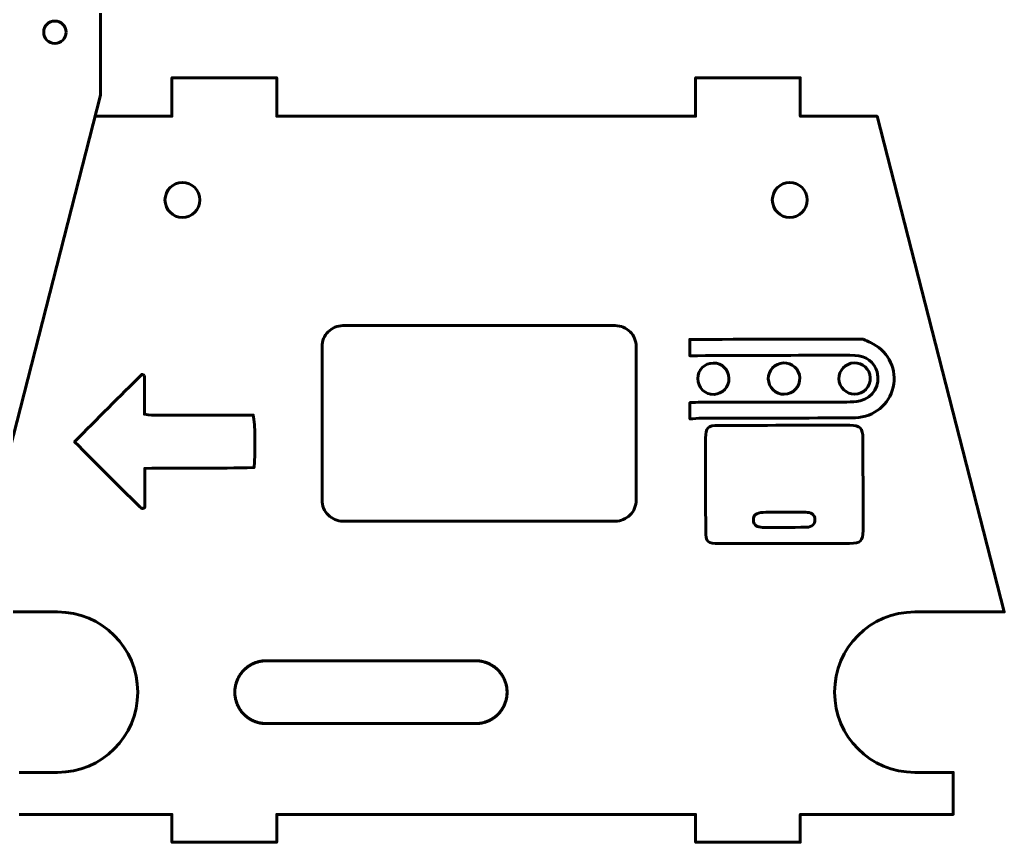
# Model space of a CAD drawing. Header units: millimetres. Extents: x -506 to -29, y -1445 to -43.
# Drawn here: x -353.4 to -212.4, y -597.8 to -480 of the extents above; entities that cross this region are included whole.
import ezdxf

# ---------------------------------------------------------------- set-up
doc = ezdxf.new("R2010")
doc.units = ezdxf.units.MM
doc.linetypes.add('K5LT_BASIC', pattern=[0])

# ---------------------------------------------------------------- blocks, each defined once
blk = doc.blocks.new('U66')
at = {"color": 150, "linetype": 'K5LT_BASIC', "lineweight": 60, "true_color": 0x0080ff}
blk.add_lwpolyline([(-354.93, -459.26, -1), (-341.83, -459.26), (-341.83, -484.26), (-341.83, -490.76), (-365.83, -584.26)], format="xyb", dxfattribs=at)
blk.add_circle((-348.38, -481.76), 1.6, dxfattribs=at)
blk = doc.blocks.new('U67')
at = {"color": 150, "linetype": 'K5LT_BASIC', "lineweight": 60, "true_color": 0x0080ff}
for p, q in [((-308.11, -580.78), (-318.11, -580.78)), ((-298.11, -580.78), (-308.11, -580.78)), ((-288.11, -580.78), (-298.11, -580.78))]:
    blk.add_line(p, q, dxfattribs=at)
blk = doc.blocks.new('U68')
at = {"color": 150, "linetype": 'K5LT_BASIC', "lineweight": 60, "true_color": 0x0080ff}
for p, q in [((-308.11, -571.78), (-318.11, -571.78)), ((-298.11, -571.78), (-308.11, -571.78)), ((-288.11, -571.78), (-298.11, -571.78))]:
    blk.add_line(p, q, dxfattribs=at)
blk = doc.blocks.new('U69')
at = {"color": 150, "linetype": 'K5LT_BASIC', "lineweight": 60, "true_color": 0x0080ff}
for p, q in [((-288.05, -571.78), (-288.11, -571.78)), ((-287.97, -571.78), (-288.05, -571.78)), ((-287.93, -571.79), (-287.97, -571.78)), ((-287.91, -571.79), (-287.93, -571.79)), ((-287.9, -571.79), (-287.91, -571.79)), ((-287.89, -571.79), (-287.9, -571.79)), ((-287.81, -571.79), (-287.89, -571.79)), ((-287.72, -571.8), (-287.81, -571.79)), ((-287.67, -571.8), (-287.72, -571.8)), ((-287.64, -571.81), (-287.67, -571.8)), ((-287.63, -571.81), (-287.64, -571.81)), ((-287.62, -571.81), (-287.63, -571.81)), ((-287.51, -571.82), (-287.62, -571.81)), ((-287.4, -571.84), (-287.51, -571.82)), ((-287.34, -571.85), (-287.4, -571.84)), ((-287.32, -571.85), (-287.34, -571.85)), ((-287.3, -571.85), (-287.32, -571.85)), ((-287.3, -571.86), (-287.3, -571.85)), ((-287.18, -571.88), (-287.3, -571.86)), ((-287.06, -571.9), (-287.18, -571.88)), ((-287.01, -571.92), (-287.06, -571.9)), ((-286.98, -571.93), (-287.01, -571.92)), ((-286.97, -571.93), (-286.98, -571.93)), ((-286.96, -571.93), (-286.97, -571.93)), ((-286.84, -571.96), (-286.96, -571.93)), ((-286.73, -572), (-286.84, -571.96)), ((-286.67, -572.02), (-286.73, -572)), ((-286.64, -572.03), (-286.67, -572.02)), ((-286.63, -572.03), (-286.64, -572.03)), ((-286.62, -572.03), (-286.63, -572.03)), ((-286.5, -572.08), (-286.62, -572.03)), ((-286.39, -572.12), (-286.5, -572.08)), ((-286.34, -572.15), (-286.39, -572.12)), ((-286.31, -572.16), (-286.34, -572.15)), ((-286.29, -572.16), (-286.31, -572.16)), ((-286.29, -572.17), (-286.29, -572.16)), ((-286.17, -572.22), (-286.29, -572.17)), ((-286.06, -572.27), (-286.17, -572.22)), ((-286.01, -572.3), (-286.06, -572.27)), ((-285.98, -572.32), (-286.01, -572.3)), ((-285.96, -572.33), (-285.98, -572.32)), ((-285.84, -572.39), (-285.96, -572.33)), ((-285.96, -572.33), (-285.96, -572.33)), ((-285.74, -572.46), (-285.84, -572.39)), ((-285.68, -572.49), (-285.74, -572.46)), ((-285.66, -572.51), (-285.68, -572.49)), ((-285.64, -572.52), (-285.66, -572.51)), ((-285.52, -572.6), (-285.64, -572.52)), ((-285.64, -572.52), (-285.64, -572.52)), ((-285.42, -572.67), (-285.52, -572.6)), ((-285.37, -572.71), (-285.42, -572.67)), ((-285.35, -572.73), (-285.37, -572.71)), ((-285.33, -572.74), (-285.35, -572.73)), ((-285.22, -572.83), (-285.33, -572.74)), ((-285.33, -572.74), (-285.33, -572.74)), ((-285.12, -572.91), (-285.22, -572.83)), ((-285.07, -572.96), (-285.12, -572.91)), ((-285.05, -572.98), (-285.07, -572.96)), ((-285.04, -572.99), (-285.05, -572.98)), ((-285.03, -573), (-285.04, -572.99)), ((-284.93, -573.09), (-285.03, -573)), ((-284.84, -573.19), (-284.93, -573.09)), ((-284.8, -573.24), (-284.84, -573.19)), ((-284.77, -573.26), (-284.8, -573.24)), ((-284.76, -573.27), (-284.77, -573.26)), ((-284.76, -573.28), (-284.76, -573.27)), ((-284.66, -573.38), (-284.76, -573.28)), ((-284.58, -573.49), (-284.66, -573.38)), ((-284.54, -573.54), (-284.58, -573.49)), ((-284.52, -573.57), (-284.54, -573.54)), ((-284.51, -573.58), (-284.52, -573.57)), ((-284.5, -573.59), (-284.51, -573.58)), ((-284.42, -573.7), (-284.5, -573.59)), ((-284.34, -573.81), (-284.42, -573.7)), ((-284.31, -573.87), (-284.34, -573.81)), ((-284.29, -573.9), (-284.31, -573.87)), ((-284.28, -573.91), (-284.29, -573.9)), ((-284.28, -573.92), (-284.28, -573.91)), ((-284.2, -574.04), (-284.28, -573.92)), ((-284.14, -574.16), (-284.2, -574.04)), ((-284.11, -574.22), (-284.14, -574.16)), ((-284.09, -574.26), (-284.11, -574.22)), ((-284.08, -574.27), (-284.09, -574.26)), ((-284.08, -574.28), (-284.08, -574.27)), ((-284.02, -574.41), (-284.08, -574.28)), ((-283.96, -574.53), (-284.02, -574.41)), ((-283.93, -574.6), (-283.96, -574.53)), ((-283.92, -574.63), (-283.93, -574.6)), ((-283.91, -574.65), (-283.92, -574.63)), ((-283.91, -574.66), (-283.91, -574.65)), ((-283.86, -574.79), (-283.91, -574.66)), ((-283.82, -574.92), (-283.86, -574.79)), ((-283.8, -574.99), (-283.82, -574.92)), ((-283.79, -575.02), (-283.8, -574.99)), ((-283.78, -575.04), (-283.79, -575.02)), ((-283.78, -575.05), (-283.78, -575.04)), ((-283.74, -575.19), (-283.78, -575.05)), ((-283.71, -575.33), (-283.74, -575.19)), ((-283.7, -575.4), (-283.71, -575.33)), ((-283.69, -575.43), (-283.7, -575.4)), ((-283.69, -575.45), (-283.69, -575.43)), ((-283.68, -575.46), (-283.69, -575.45)), ((-283.66, -575.6), (-283.68, -575.46)), ((-283.64, -575.74), (-283.66, -575.6)), ((-283.66, -577), (-283.64, -576.86)), ((-283.63, -575.81), (-283.64, -575.74)), ((-283.64, -576.86), (-283.63, -576.71)), ((-283.63, -575.85), (-283.63, -575.81)), ((-283.63, -575.86), (-283.63, -575.85)), ((-283.63, -575.87), (-283.63, -575.86)), ((-283.61, -576.02), (-283.63, -575.87)), ((-283.63, -576.69), (-283.62, -576.65)), ((-283.63, -576.71), (-283.63, -576.69)), ((-283.63, -576.71), (-283.63, -576.71)), ((-283.62, -576.58), (-283.61, -576.44)), ((-283.62, -576.65), (-283.62, -576.58)), ((-283.61, -576.16), (-283.61, -576.02)), ((-283.61, -576.23), (-283.61, -576.16)), ((-283.61, -576.27), (-283.61, -576.23)), ((-283.61, -576.28), (-283.61, -576.27)), ((-283.61, -576.29), (-283.61, -576.28)), ((-283.61, -576.44), (-283.61, -576.29)), ((-284.08, -578.29), (-284.07, -578.26)), ((-284.07, -578.26), (-284.04, -578.2)), ((-284.04, -578.2), (-283.98, -578.07)), ((-283.98, -578.07), (-283.92, -577.94)), ((-283.92, -577.93), (-283.91, -577.91)), ((-283.92, -577.94), (-283.92, -577.93)), ((-283.91, -577.91), (-283.9, -577.88)), ((-283.9, -577.88), (-283.88, -577.81)), ((-283.88, -577.81), (-283.83, -577.68)), ((-283.83, -577.68), (-283.79, -577.54)), ((-283.79, -577.54), (-283.78, -577.53)), ((-283.78, -577.52), (-283.77, -577.48)), ((-283.78, -577.53), (-283.78, -577.52)), ((-283.77, -577.48), (-283.75, -577.41)), ((-283.75, -577.41), (-283.72, -577.28)), ((-283.72, -577.28), (-283.69, -577.13)), ((-283.69, -577.12), (-283.68, -577.11)), ((-283.69, -577.13), (-283.69, -577.12)), ((-283.68, -577.07), (-283.66, -577)), ((-283.68, -577.11), (-283.68, -577.07)), ((-285.18, -579.7), (-285.08, -579.61)), ((-285.08, -579.61), (-285.07, -579.6)), ((-285.07, -579.6), (-285.06, -579.59)), ((-285.06, -579.59), (-285.03, -579.57)), ((-285.03, -579.57), (-284.98, -579.52)), ((-284.98, -579.52), (-284.89, -579.43)), ((-284.89, -579.43), (-284.79, -579.33)), ((-284.79, -579.32), (-284.78, -579.31)), ((-284.79, -579.33), (-284.79, -579.32)), ((-284.78, -579.31), (-284.75, -579.28)), ((-284.75, -579.28), (-284.71, -579.23)), ((-284.71, -579.23), (-284.62, -579.13)), ((-284.62, -579.13), (-284.53, -579.02)), ((-284.53, -579.01), (-284.52, -579)), ((-284.53, -579.02), (-284.53, -579.01)), ((-284.52, -579), (-284.5, -578.97)), ((-284.5, -578.97), (-284.46, -578.91)), ((-284.46, -578.91), (-284.38, -578.8)), ((-284.38, -578.8), (-284.3, -578.68)), ((-284.3, -578.68), (-284.29, -578.67)), ((-284.29, -578.67), (-284.28, -578.66)), ((-284.28, -578.66), (-284.27, -578.63)), ((-284.27, -578.63), (-284.23, -578.57)), ((-284.23, -578.57), (-284.16, -578.44)), ((-284.16, -578.44), (-284.09, -578.32)), ((-284.09, -578.31), (-284.08, -578.29)), ((-284.09, -578.32), (-284.09, -578.31)), ((-288.11, -580.78), (-287.72, -580.77)), ((-287.72, -580.77), (-287.71, -580.76)), ((-287.71, -580.76), (-287.69, -580.76)), ((-287.69, -580.76), (-287.66, -580.76)), ((-287.66, -580.76), (-287.6, -580.75)), ((-287.6, -580.75), (-287.47, -580.74)), ((-287.47, -580.74), (-287.35, -580.72)), ((-287.35, -580.72), (-287.34, -580.72)), ((-287.34, -580.72), (-287.33, -580.71)), ((-287.33, -580.71), (-287.3, -580.71)), ((-287.3, -580.71), (-287.24, -580.7)), ((-287.24, -580.7), (-287.12, -580.67)), ((-287.12, -580.67), (-287.02, -580.65)), ((-287.02, -580.65), (-287, -580.64)), ((-287.02, -580.65), (-287.02, -580.65)), ((-287, -580.64), (-286.97, -580.64)), ((-286.97, -580.64), (-286.92, -580.62)), ((-286.92, -580.62), (-286.8, -580.59)), ((-286.8, -580.59), (-286.68, -580.55)), ((-286.68, -580.55), (-286.66, -580.54)), ((-286.68, -580.55), (-286.68, -580.55)), ((-286.66, -580.54), (-286.63, -580.53)), ((-286.63, -580.53), (-286.58, -580.51)), ((-286.58, -580.51), (-286.46, -580.47)), ((-286.46, -580.47), (-286.35, -580.42)), ((-286.35, -580.42), (-286.34, -580.42)), ((-286.34, -580.42), (-286.33, -580.42)), ((-286.33, -580.42), (-286.3, -580.4)), ((-286.3, -580.4), (-286.24, -580.38)), ((-286.24, -580.38), (-286.13, -580.32)), ((-286.13, -580.32), (-286.02, -580.27)), ((-286.02, -580.27), (-286.01, -580.26)), ((-286.01, -580.26), (-286, -580.26)), ((-286, -580.26), (-285.97, -580.24)), ((-285.97, -580.24), (-285.91, -580.21)), ((-285.91, -580.21), (-285.8, -580.15)), ((-285.8, -580.15), (-285.69, -580.08)), ((-285.69, -580.08), (-285.69, -580.07)), ((-285.69, -580.07), (-285.67, -580.07)), ((-285.67, -580.07), (-285.64, -580.05)), ((-285.64, -580.05), (-285.59, -580.01)), ((-285.59, -580.01), (-285.48, -579.94)), ((-285.48, -579.94), (-285.38, -579.86)), ((-285.38, -579.86), (-285.37, -579.85)), ((-285.37, -579.85), (-285.36, -579.84)), ((-285.36, -579.84), (-285.33, -579.82)), ((-285.33, -579.82), (-285.28, -579.78)), ((-285.28, -579.78), (-285.18, -579.7))]:
    blk.add_line(p, q, dxfattribs=at)
blk = doc.blocks.new('U70')
at = {"color": 150, "linetype": 'K5LT_BASIC', "lineweight": 60, "true_color": 0x0080ff}
for p, q in [((-320.73, -572.63), (-320.84, -572.7)), ((-320.62, -572.55), (-320.73, -572.63)), ((-320.57, -572.52), (-320.62, -572.55)), ((-320.54, -572.5), (-320.57, -572.52)), ((-320.53, -572.49), (-320.54, -572.5)), ((-320.52, -572.49), (-320.53, -572.49)), ((-320.41, -572.42), (-320.52, -572.49)), ((-320.3, -572.35), (-320.41, -572.42)), ((-320.25, -572.32), (-320.3, -572.35)), ((-320.22, -572.31), (-320.25, -572.32)), ((-320.2, -572.3), (-320.22, -572.31)), ((-320.08, -572.24), (-320.2, -572.3)), ((-320.2, -572.3), (-320.2, -572.3)), ((-319.97, -572.19), (-320.08, -572.24)), ((-319.92, -572.16), (-319.97, -572.19)), ((-319.89, -572.15), (-319.92, -572.16)), ((-319.87, -572.14), (-319.89, -572.15)), ((-319.75, -572.09), (-319.87, -572.14)), ((-319.87, -572.14), (-319.87, -572.14)), ((-319.64, -572.05), (-319.75, -572.09)), ((-319.58, -572.03), (-319.64, -572.05)), ((-319.55, -572.02), (-319.58, -572.03)), ((-319.54, -572.02), (-319.55, -572.02)), ((-319.53, -572.01), (-319.54, -572.02)), ((-319.41, -571.98), (-319.53, -572.01)), ((-319.3, -571.94), (-319.41, -571.98)), ((-319.24, -571.93), (-319.3, -571.94)), ((-319.21, -571.92), (-319.24, -571.93)), ((-319.2, -571.92), (-319.21, -571.92)), ((-319.19, -571.91), (-319.2, -571.92)), ((-319.09, -571.89), (-319.19, -571.91)), ((-318.97, -571.87), (-319.09, -571.89)), ((-318.91, -571.86), (-318.97, -571.87)), ((-318.88, -571.85), (-318.91, -571.86)), ((-318.87, -571.85), (-318.88, -571.85)), ((-318.86, -571.85), (-318.87, -571.85)), ((-318.75, -571.83), (-318.86, -571.85)), ((-318.62, -571.81), (-318.75, -571.83)), ((-318.55, -571.8), (-318.62, -571.81)), ((-318.52, -571.8), (-318.55, -571.8)), ((-318.5, -571.8), (-318.52, -571.8)), ((-318.11, -571.78), (-318.5, -571.8)), ((-318.5, -571.8), (-318.5, -571.8)), ((-321.98, -574), (-322.05, -574.12)), ((-321.95, -573.94), (-321.98, -574)), ((-321.93, -573.91), (-321.95, -573.94)), ((-321.92, -573.89), (-321.93, -573.91)), ((-321.84, -573.77), (-321.92, -573.89)), ((-321.92, -573.89), (-321.92, -573.89)), ((-321.76, -573.65), (-321.84, -573.77)), ((-321.72, -573.6), (-321.76, -573.65)), ((-321.7, -573.57), (-321.72, -573.6)), ((-321.69, -573.56), (-321.7, -573.57)), ((-321.68, -573.55), (-321.69, -573.56)), ((-321.59, -573.44), (-321.68, -573.55)), ((-321.51, -573.33), (-321.59, -573.44)), ((-321.46, -573.28), (-321.51, -573.33)), ((-321.44, -573.26), (-321.46, -573.28)), ((-321.43, -573.24), (-321.44, -573.26)), ((-321.42, -573.24), (-321.43, -573.24)), ((-321.33, -573.14), (-321.42, -573.24)), ((-321.23, -573.04), (-321.33, -573.14)), ((-321.18, -573), (-321.23, -573.04)), ((-321.16, -572.97), (-321.18, -573)), ((-321.14, -572.96), (-321.16, -572.97)), ((-321.04, -572.87), (-321.14, -572.96)), ((-321.14, -572.96), (-321.14, -572.96)), ((-320.93, -572.78), (-321.04, -572.87)), ((-320.88, -572.74), (-320.93, -572.78)), ((-320.86, -572.72), (-320.88, -572.74)), ((-320.84, -572.71), (-320.86, -572.72)), ((-320.84, -572.7), (-320.84, -572.71)), ((-322.5, -575.29), (-322.53, -575.43)), ((-322.53, -575.43), (-322.53, -575.44)), ((-322.53, -575.44), (-322.53, -575.46)), ((-322.46, -575.15), (-322.5, -575.29)), ((-322.44, -575.08), (-322.46, -575.15)), ((-322.43, -575.05), (-322.44, -575.08)), ((-322.38, -574.88), (-322.43, -575.02)), ((-322.43, -575.02), (-322.43, -575.03)), ((-322.43, -575.03), (-322.43, -575.05)), ((-322.34, -574.75), (-322.38, -574.88)), ((-322.31, -574.68), (-322.34, -574.75)), ((-322.3, -574.65), (-322.31, -574.68)), ((-322.29, -574.64), (-322.3, -574.65)), ((-322.24, -574.49), (-322.29, -574.63)), ((-322.29, -574.63), (-322.29, -574.64)), ((-322.18, -574.36), (-322.24, -574.49)), ((-322.15, -574.3), (-322.18, -574.36)), ((-322.13, -574.27), (-322.15, -574.3)), ((-322.12, -574.25), (-322.13, -574.27)), ((-322.05, -574.12), (-322.12, -574.25)), ((-322.12, -574.25), (-322.12, -574.25)), ((-322.6, -576.12), (-322.61, -576.27)), ((-322.61, -576.27), (-322.61, -576.28)), ((-322.61, -576.28), (-322.61, -576.3)), ((-322.61, -576.3), (-322.61, -576.33)), ((-322.61, -576.33), (-322.61, -576.4)), ((-322.61, -576.4), (-322.6, -576.55)), ((-322.59, -575.91), (-322.6, -575.98)), ((-322.6, -575.98), (-322.6, -576.12)), ((-322.6, -576.55), (-322.59, -576.69)), ((-322.57, -575.7), (-322.59, -575.85)), ((-322.59, -575.85), (-322.59, -575.86)), ((-322.59, -575.86), (-322.59, -575.88)), ((-322.59, -575.88), (-322.59, -575.91)), ((-322.59, -576.69), (-322.59, -576.7)), ((-322.59, -576.7), (-322.59, -576.72)), ((-322.59, -576.72), (-322.58, -576.75)), ((-322.58, -576.75), (-322.57, -576.82)), ((-322.55, -575.56), (-322.57, -575.7)), ((-322.57, -576.82), (-322.56, -576.96)), ((-322.54, -575.49), (-322.55, -575.56)), ((-322.53, -575.46), (-322.54, -575.49)), ((-322.56, -576.96), (-322.53, -577.11)), ((-322.53, -577.11), (-322.53, -577.12)), ((-322.53, -577.12), (-322.53, -577.13)), ((-322.53, -577.13), (-322.52, -577.17)), ((-322.52, -577.17), (-322.5, -577.24)), ((-322.5, -577.24), (-322.47, -577.37)), ((-322.47, -577.37), (-322.43, -577.52)), ((-322.43, -577.52), (-322.43, -577.52)), ((-322.43, -577.52), (-322.43, -577.54)), ((-322.43, -577.54), (-322.42, -577.57)), ((-322.42, -577.57), (-322.4, -577.64)), ((-322.4, -577.64), (-322.35, -577.77)), ((-322.35, -577.77), (-322.3, -577.91)), ((-322.3, -577.91), (-322.3, -577.92)), ((-322.3, -577.92), (-322.29, -577.93)), ((-322.29, -577.93), (-322.28, -577.97)), ((-322.28, -577.97), (-322.25, -578.03)), ((-322.25, -578.03), (-322.2, -578.16)), ((-322.2, -578.16), (-322.14, -578.29)), ((-322.14, -578.29), (-322.13, -578.29)), ((-322.13, -578.29), (-322.12, -578.31)), ((-322.12, -578.31), (-322.11, -578.34)), ((-322.11, -578.34), (-322.08, -578.4)), ((-322.08, -578.4), (-322.01, -578.52)), ((-322.01, -578.52), (-321.94, -578.64)), ((-321.94, -578.64), (-321.93, -578.65)), ((-321.93, -578.65), (-321.92, -578.67)), ((-321.92, -578.67), (-321.91, -578.69)), ((-321.91, -578.69), (-321.87, -578.75)), ((-321.87, -578.75), (-321.79, -578.86)), ((-321.79, -578.86), (-321.71, -578.98)), ((-321.71, -578.98), (-321.71, -578.98)), ((-321.71, -578.98), (-321.7, -579)), ((-321.7, -579), (-321.68, -579.02)), ((-321.68, -579.02), (-321.63, -579.08)), ((-321.63, -579.08), (-321.55, -579.18)), ((-321.55, -579.18), (-321.46, -579.29)), ((-321.46, -579.29), (-321.45, -579.29)), ((-321.45, -579.29), (-321.44, -579.3)), ((-321.44, -579.3), (-321.42, -579.33)), ((-321.42, -579.33), (-321.37, -579.38)), ((-321.37, -579.38), (-321.28, -579.47)), ((-321.28, -579.47), (-321.18, -579.57)), ((-321.18, -579.57), (-321.18, -579.57)), ((-321.18, -579.57), (-321.16, -579.58)), ((-321.16, -579.58), (-321.14, -579.61)), ((-321.14, -579.61), (-321.09, -579.65)), ((-321.09, -579.65), (-320.99, -579.73)), ((-320.99, -579.73), (-320.89, -579.82)), ((-320.89, -579.82), (-320.88, -579.83)), ((-320.88, -579.83), (-320.87, -579.84)), ((-320.87, -579.84), (-320.84, -579.85)), ((-320.84, -579.85), (-320.79, -579.89)), ((-320.79, -579.89), (-320.69, -579.97)), ((-320.69, -579.97), (-320.58, -580.04)), ((-320.58, -580.04), (-320.57, -580.05)), ((-320.57, -580.05), (-320.56, -580.06)), ((-320.56, -580.06), (-320.53, -580.07)), ((-320.53, -580.07), (-320.48, -580.11)), ((-320.48, -580.11), (-320.37, -580.17)), ((-320.37, -580.17), (-320.26, -580.24)), ((-320.26, -580.24), (-320.25, -580.24)), ((-320.25, -580.24), (-320.24, -580.25)), ((-320.24, -580.25), (-320.21, -580.26)), ((-320.21, -580.26), (-320.15, -580.29)), ((-320.15, -580.29), (-320.04, -580.34)), ((-320.04, -580.34), (-319.93, -580.4)), ((-319.93, -580.4), (-319.92, -580.4)), ((-319.92, -580.4), (-319.91, -580.41)), ((-319.91, -580.41), (-319.88, -580.42)), ((-319.88, -580.42), (-319.82, -580.44)), ((-319.82, -580.44), (-319.71, -580.49)), ((-319.71, -580.49), (-319.59, -580.53)), ((-319.59, -580.53), (-319.59, -580.53)), ((-319.59, -580.53), (-319.57, -580.54)), ((-319.57, -580.54), (-319.54, -580.55)), ((-319.54, -580.55), (-319.49, -580.57)), ((-319.49, -580.57), (-319.37, -580.6)), ((-319.37, -580.6), (-319.26, -580.63)), ((-319.26, -580.63), (-319.25, -580.64)), ((-319.25, -580.64), (-319.23, -580.64)), ((-319.23, -580.64), (-319.21, -580.65)), ((-319.21, -580.65), (-319.15, -580.66)), ((-319.15, -580.66), (-319.04, -580.68)), ((-319.04, -580.68), (-318.92, -580.71)), ((-318.92, -580.71), (-318.91, -580.71)), ((-318.91, -580.71), (-318.9, -580.71)), ((-318.9, -580.71), (-318.87, -580.72)), ((-318.87, -580.72), (-318.81, -580.73)), ((-318.81, -580.73), (-318.71, -580.74)), ((-318.71, -580.74), (-318.59, -580.76)), ((-318.59, -580.76), (-318.59, -580.76)), ((-318.59, -580.76), (-318.57, -580.76)), ((-318.57, -580.76), (-318.55, -580.76)), ((-318.55, -580.76), (-318.5, -580.77)), ((-318.5, -580.77), (-318.4, -580.77)), ((-318.4, -580.77), (-318.32, -580.78)), ((-318.32, -580.78), (-318.32, -580.78)), ((-318.32, -580.78), (-318.31, -580.78)), ((-318.31, -580.78), (-318.29, -580.78)), ((-318.29, -580.78), (-318.24, -580.78)), ((-318.24, -580.78), (-318.16, -580.78)), ((-318.16, -580.78), (-318.11, -580.78))]:
    blk.add_line(p, q, dxfattribs=at)
blk = doc.blocks.new('U76')
at = {"color": 150, "linetype": 'K5LT_BASIC', "lineweight": 60, "true_color": 0x0080ff}
for points, knots in [([(-232.59, -525.72), (-232.24, -525.88), (-231.89, -526.04), (-231.54, -526.2), (-229.21, -527.27), (-227.87, -529.67), (-228.22, -532.14), (-228.58, -534.68), (-230.61, -536.63), (-233.2, -536.92), (-233.88, -537), (-234.56, -537), (-235.24, -537), (-242.06, -537.02), (-248.87, -537.02), (-255.68, -537.04), (-256.26, -537.04), (-256.84, -537.11), (-257.42, -537.15), (-257.42, -536.37), (-257.42, -535.59), (-257.42, -534.81), (-256.89, -534.79), (-256.35, -534.76), (-255.82, -534.76), (-248.86, -534.75), (-241.89, -534.74), (-234.93, -534.72), (-234.3, -534.72), (-233.65, -534.71), (-233.05, -534.56), (-231.14, -534.11), (-230.09, -532.27), (-230.61, -530.41), (-230.99, -529.04), (-232.2, -528.09), (-233.77, -528.04), (-235.71, -527.99), (-237.66, -528.02), (-239.61, -528.03), (-245.55, -528.04), (-251.49, -528.07), (-257.43, -528.09), (-257.43, -527.31), (-257.43, -526.53), (-257.43, -525.75), (-249.15, -525.74), (-240.87, -525.73), (-232.59, -525.72)], [0, 0, 0, 0, 0.0625, 0.0625, 0.0625, 0.125, 0.125, 0.125, 0.1875, 0.1875, 0.1875, 0.25, 0.25, 0.25, 0.3125, 0.3125, 0.3125, 0.375, 0.375, 0.375, 0.4375, 0.4375, 0.4375, 0.5, 0.5, 0.5, 0.5625, 0.5625, 0.5625, 0.625, 0.625, 0.625, 0.6875, 0.6875, 0.6875, 0.75, 0.75, 0.75, 0.8125, 0.8125, 0.8125, 0.875, 0.875, 0.875, 0.9375, 0.9375, 0.9375, 1, 1, 1, 1]), ([(-254.07, -529.14), (-252.81, -529.13), (-251.85, -530.07), (-251.83, -531.32), (-251.8, -532.56), (-252.74, -533.58), (-253.96, -533.63), (-255.23, -533.69), (-256.3, -532.65), (-256.29, -531.36), (-256.28, -530.11), (-255.32, -529.15), (-254.07, -529.14)], [0, 0, 0, 0, 0.25, 0.25, 0.25, 0.5, 0.5, 0.5, 0.75, 0.75, 0.75, 1, 1, 1, 1]), ([(-246.19, -531.41), (-246.22, -530.18), (-245.26, -529.17), (-244.01, -529.13), (-242.79, -529.09), (-241.74, -530.04), (-241.67, -531.25), (-241.6, -532.5), (-242.66, -533.62), (-243.92, -533.62), (-245.12, -533.63), (-246.16, -532.62), (-246.19, -531.41)], [0, 0, 0, 0, 0.25, 0.25, 0.25, 0.5, 0.5, 0.5, 0.75, 0.75, 0.75, 1, 1, 1, 1]), ([(-236.08, -531.4), (-236.11, -530.2), (-235.12, -529.16), (-233.9, -529.12), (-232.64, -529.07), (-231.65, -529.97), (-231.59, -531.23), (-231.53, -532.53), (-232.53, -533.61), (-233.81, -533.61), (-235.01, -533.62), (-236.05, -532.61), (-236.08, -531.4)], [0, 0, 0, 0, 0.25, 0.25, 0.25, 0.5, 0.5, 0.5, 0.75, 0.75, 0.75, 1, 1, 1, 1]), ([(-243.88, -554.99), (-247, -554.99), (-250.12, -555), (-253.23, -554.99), (-254.88, -554.99), (-255.14, -554.76), (-255.15, -553.17), (-255.17, -548.74), (-255.17, -544.31), (-255.16, -539.88), (-255.16, -538.39), (-254.86, -538.08), (-253.36, -538.08), (-247.08, -538.06), (-240.79, -538.05), (-234.51, -538.06), (-232.99, -538.06), (-232.64, -538.42), (-232.64, -539.97), (-232.62, -544.36), (-232.61, -548.74), (-232.62, -553.12), (-232.63, -554.67), (-232.95, -554.97), (-234.54, -554.97), (-237.65, -554.99), (-240.77, -554.98), (-243.88, -554.99)], [0, 0, 0, 0, 0.111111, 0.111111, 0.111111, 0.222222, 0.222222, 0.222222, 0.333333, 0.333333, 0.333333, 0.444444, 0.444444, 0.444444, 0.555556, 0.555556, 0.555556, 0.666667, 0.666667, 0.666667, 0.777778, 0.777778, 0.777778, 0.888889, 0.888889, 0.888889, 1, 1, 1, 1]), ([(-243.88, -550.52), (-243.88, -550.52), (-243.88, -550.52), (-243.88, -550.52), (-244.9, -550.52), (-245.92, -550.5), (-246.94, -550.53), (-247.9, -550.56), (-248.38, -550.96), (-248.33, -551.64), (-248.28, -552.44), (-247.73, -552.67), (-247.02, -552.67), (-244.93, -552.67), (-242.84, -552.69), (-240.75, -552.66), (-239.9, -552.64), (-239.46, -552.21), (-239.5, -551.56), (-239.56, -550.75), (-240.11, -550.52), (-240.82, -550.52), (-241.84, -550.52), (-242.86, -550.52), (-243.88, -550.52)], [0, 0, 0, 0, 0.125, 0.125, 0.125, 0.25, 0.25, 0.25, 0.375, 0.375, 0.375, 0.5, 0.5, 0.5, 0.625, 0.625, 0.625, 0.75, 0.75, 0.75, 0.875, 0.875, 0.875, 1, 1, 1, 1])]:
    blk.add_open_spline(points, degree=3, knots=knots, dxfattribs=at)
blk = doc.blocks.new('U77')
at = {"color": 150, "linetype": 'K5LT_BASIC', "lineweight": 60, "true_color": 0x0080ff}
blk.add_open_spline([(-335.56, -530.91), (-335.56, -532.74), (-335.55, -534.58), (-335.55, -536.47), (-334.17, -536.74), (-332.86, -536.57), (-331.57, -536.6), (-330.25, -536.63), (-328.94, -536.6), (-327.63, -536.6), (-326.36, -536.6), (-325.1, -536.6), (-323.83, -536.59), (-322.53, -536.59), (-321.23, -536.59), (-319.96, -536.59), (-319.69, -537.77), (-319.63, -542.17), (-319.85, -544.11), (-325, -544.27), (-330.17, -544.11), (-335.5, -544.22), (-335.5, -546.17), (-335.5, -548.04), (-335.5, -549.83), (-335.69, -549.92), (-335.73, -549.95), (-335.77, -549.96), (-335.82, -549.97), (-335.88, -549.98), (-335.91, -549.95), (-336.07, -549.84), (-336.23, -549.73), (-336.37, -549.6), (-339.39, -546.58), (-342.42, -543.56), (-345.55, -540.43), (-342.32, -537.13), (-339.12, -533.92), (-335.88, -530.74), (-335.77, -530.8), (-335.67, -530.85), (-335.56, -530.91)], degree=3, knots=[0, 0, 0, 0, 0.071429, 0.071429, 0.071429, 0.142857, 0.142857, 0.142857, 0.214286, 0.214286, 0.214286, 0.285714, 0.285714, 0.285714, 0.357143, 0.357143, 0.357143, 0.428571, 0.428571, 0.428571, 0.5, 0.5, 0.5, 0.571429, 0.571429, 0.571429, 0.642857, 0.642857, 0.642857, 0.714286, 0.714286, 0.714286, 0.785714, 0.785714, 0.785714, 0.857143, 0.857143, 0.857143, 0.928571, 0.928571, 0.928571, 1, 1, 1, 1], dxfattribs=at)

msp = doc.modelspace()

# ---------------------------------------------------------------- linework, layer by layer
at = {"color": 150, "linetype": 'K5LT_BASIC', "lineweight": 60, "true_color": 0x0080ff}
for points in [[(-342.61, -493.78), (-331.61, -493.78), (-331.61, -488.28), (-316.61, -488.28), (-316.61, -493.78), (-256.61, -493.78), (-256.61, -488.28), (-241.61, -488.28), (-241.61, -493.78), (-230.61, -493.78), (-212.38, -564.79), (-220.2, -564.79), (-225.2, -564.79, 1), (-225.2, -587.77), (-219.7, -587.77), (-219.7, -593.78), (-241.61, -593.78), (-241.61, -597.78), (-256.61, -597.78), (-256.61, -593.78), (-316.61, -593.78), (-316.61, -597.78), (-331.61, -597.78), (-331.61, -593.78), (-353.51, -593.78)], [(-353.51, -587.77), (-348.01, -587.77, 1), (-348.01, -564.79), (-353.01, -564.79), (-360.83, -564.79)]]:
    msp.add_lwpolyline(points, format="xyb", dxfattribs=at)
msp.add_lwpolyline([(-268.11, -551.78), (-307.11, -551.78, -0.414214), (-310.11, -548.78), (-310.11, -526.78, -0.414214), (-307.11, -523.78), (-268.11, -523.78, -0.414214), (-265.11, -526.78), (-265.11, -548.78, -0.414214)], format="xyb", close=True, dxfattribs=at)
msp.add_lwpolyline([(-288.11, -580.78), (-298.11, -580.78), (-308.11, -580.78), (-318.11, -580.78), (-318.5, -580.77), (-318.5, -580.76), (-318.52, -580.76), (-318.55, -580.76), (-318.62, -580.75), (-318.75, -580.74), (-318.86, -580.72), (-318.87, -580.72), (-318.88, -580.71), (-318.91, -580.71), (-318.97, -580.7), (-319.09, -580.67), (-319.19, -580.65), (-319.2, -580.65), (-319.21, -580.64), (-319.24, -580.64), (-319.3, -580.62), (-319.41, -580.59), (-319.53, -580.55), (-319.54, -580.55), (-319.55, -580.54), (-319.58, -580.53), (-319.64, -580.51), (-319.75, -580.47), (-319.87, -580.42), (-319.87, -580.42), (-319.89, -580.42), (-319.92, -580.4), (-319.97, -580.38), (-320.08, -580.32), (-320.2, -580.27), (-320.2, -580.26), (-320.22, -580.26), (-320.25, -580.24), (-320.3, -580.21), (-320.41, -580.15), (-320.52, -580.08), (-320.53, -580.07), (-320.54, -580.07), (-320.57, -580.05), (-320.62, -580.01), (-320.73, -579.94), (-320.84, -579.86), (-320.84, -579.85), (-320.86, -579.84), (-320.88, -579.82), (-320.93, -579.78), (-321.04, -579.7), (-321.14, -579.61), (-321.14, -579.6), (-321.16, -579.59), (-321.18, -579.57), (-321.23, -579.52), (-321.33, -579.43), (-321.42, -579.33), (-321.43, -579.32), (-321.44, -579.31), (-321.46, -579.28), (-321.51, -579.23), (-321.59, -579.13), (-321.68, -579.02), (-321.69, -579.01), (-321.7, -579), (-321.72, -578.97), (-321.76, -578.91), (-321.84, -578.8), (-321.92, -578.68), (-321.92, -578.67), (-321.93, -578.66), (-321.95, -578.63), (-321.98, -578.57), (-322.05, -578.44), (-322.12, -578.32), (-322.12, -578.31), (-322.13, -578.29), (-322.15, -578.26), (-322.18, -578.2), (-322.24, -578.07), (-322.29, -577.94), (-322.29, -577.93), (-322.3, -577.91), (-322.31, -577.88), (-322.34, -577.81), (-322.38, -577.68), (-322.43, -577.54), (-322.43, -577.53), (-322.43, -577.52), (-322.44, -577.48), (-322.46, -577.41), (-322.5, -577.28), (-322.53, -577.13), (-322.53, -577.12), (-322.53, -577.11), (-322.54, -577.07), (-322.55, -577), (-322.57, -576.86), (-322.59, -576.71), (-322.59, -576.71), (-322.59, -576.69), (-322.59, -576.65), (-322.6, -576.58), (-322.6, -576.44), (-322.61, -576.29), (-322.61, -576.28), (-322.61, -576.27), (-322.61, -576.23), (-322.61, -576.16), (-322.6, -576.02), (-322.59, -575.87), (-322.59, -575.86), (-322.59, -575.85), (-322.58, -575.81), (-322.57, -575.74), (-322.56, -575.6), (-322.53, -575.46), (-322.53, -575.45), (-322.53, -575.43), (-322.52, -575.4), (-322.5, -575.33), (-322.47, -575.19), (-322.43, -575.05), (-322.43, -575.04), (-322.43, -575.02), (-322.42, -574.99), (-322.4, -574.92), (-322.35, -574.79), (-322.3, -574.66), (-322.3, -574.65), (-322.29, -574.63), (-322.28, -574.6), (-322.25, -574.53), (-322.2, -574.41), (-322.14, -574.28), (-322.13, -574.27), (-322.12, -574.26), (-322.11, -574.22), (-322.08, -574.16), (-322.01, -574.04), (-321.94, -573.92), (-321.93, -573.91), (-321.92, -573.9), (-321.91, -573.87), (-321.87, -573.81), (-321.79, -573.7), (-321.71, -573.59), (-321.71, -573.58), (-321.7, -573.57), (-321.68, -573.54), (-321.63, -573.49), (-321.55, -573.38), (-321.46, -573.28), (-321.45, -573.27), (-321.44, -573.26), (-321.42, -573.24), (-321.37, -573.19), (-321.28, -573.09), (-321.18, -573), (-321.18, -572.99), (-321.16, -572.98), (-321.14, -572.96), (-321.09, -572.91), (-320.99, -572.83), (-320.89, -572.74), (-320.88, -572.74), (-320.87, -572.73), (-320.84, -572.71), (-320.79, -572.67), (-320.69, -572.6), (-320.58, -572.52), (-320.57, -572.52), (-320.56, -572.51), (-320.53, -572.49), (-320.48, -572.46), (-320.37, -572.39), (-320.26, -572.33), (-320.25, -572.33), (-320.24, -572.32), (-320.21, -572.3), (-320.15, -572.27), (-320.04, -572.22), (-319.93, -572.17), (-319.92, -572.16), (-319.91, -572.16), (-319.88, -572.15), (-319.82, -572.12), (-319.71, -572.08), (-319.59, -572.03), (-319.59, -572.03), (-319.57, -572.03), (-319.54, -572.02), (-319.49, -572), (-319.37, -571.96), (-319.26, -571.93), (-319.25, -571.93), (-319.23, -571.93), (-319.21, -571.92), (-319.15, -571.9), (-319.04, -571.88), (-318.92, -571.86), (-318.91, -571.85), (-318.9, -571.85), (-318.87, -571.85), (-318.81, -571.84), (-318.71, -571.82), (-318.59, -571.81), (-318.59, -571.81), (-318.57, -571.81), (-318.55, -571.8), (-318.5, -571.8), (-318.4, -571.79), (-318.32, -571.79), (-318.32, -571.79), (-318.31, -571.79), (-318.29, -571.79), (-318.24, -571.78), (-318.16, -571.78), (-318.11, -571.78), (-308.11, -571.78), (-298.11, -571.78), (-288.11, -571.78), (-287.72, -571.8), (-287.71, -571.8), (-287.69, -571.8), (-287.66, -571.8), (-287.6, -571.81), (-287.47, -571.83), (-287.35, -571.85), (-287.34, -571.85), (-287.33, -571.85), (-287.3, -571.86), (-287.24, -571.87), (-287.12, -571.89), (-287.02, -571.91), (-287.02, -571.92), (-287, -571.92), (-286.97, -571.93), (-286.92, -571.94), (-286.8, -571.98), (-286.68, -572.01), (-286.68, -572.02), (-286.66, -572.02), (-286.63, -572.03), (-286.58, -572.05), (-286.46, -572.09), (-286.35, -572.14), (-286.34, -572.14), (-286.33, -572.15), (-286.3, -572.16), (-286.24, -572.19), (-286.13, -572.24), (-286.02, -572.3), (-286.01, -572.3), (-286, -572.31), (-285.97, -572.32), (-285.91, -572.35), (-285.8, -572.42), (-285.69, -572.49), (-285.69, -572.49), (-285.67, -572.5), (-285.64, -572.52), (-285.59, -572.55), (-285.48, -572.63), (-285.38, -572.7), (-285.37, -572.71), (-285.36, -572.72), (-285.33, -572.74), (-285.28, -572.78), (-285.18, -572.87), (-285.08, -572.96), (-285.07, -572.96), (-285.06, -572.97), (-285.03, -573), (-284.98, -573.04), (-284.89, -573.14), (-284.79, -573.24), (-284.79, -573.24), (-284.78, -573.26), (-284.75, -573.28), (-284.71, -573.33), (-284.62, -573.44), (-284.53, -573.55), (-284.53, -573.56), (-284.52, -573.57), (-284.5, -573.6), (-284.46, -573.65), (-284.38, -573.77), (-284.3, -573.89), (-284.29, -573.89), (-284.28, -573.91), (-284.27, -573.94), (-284.23, -574), (-284.16, -574.12), (-284.09, -574.25), (-284.09, -574.25), (-284.08, -574.27), (-284.07, -574.3), (-284.04, -574.36), (-283.98, -574.49), (-283.92, -574.63), (-283.92, -574.64), (-283.91, -574.65), (-283.9, -574.68), (-283.88, -574.75), (-283.83, -574.88), (-283.79, -575.02), (-283.78, -575.03), (-283.78, -575.05), (-283.77, -575.08), (-283.75, -575.15), (-283.72, -575.29), (-283.69, -575.43), (-283.69, -575.44), (-283.68, -575.46), (-283.68, -575.49), (-283.66, -575.56), (-283.64, -575.7), (-283.63, -575.85), (-283.63, -575.86), (-283.63, -575.88), (-283.62, -575.91), (-283.62, -575.98), (-283.61, -576.12), (-283.61, -576.27), (-283.61, -576.28), (-283.61, -576.3), (-283.61, -576.33), (-283.61, -576.4), (-283.61, -576.55), (-283.63, -576.69), (-283.63, -576.7), (-283.63, -576.72), (-283.63, -576.75), (-283.64, -576.82), (-283.66, -576.96), (-283.68, -577.11), (-283.69, -577.12), (-283.69, -577.13), (-283.7, -577.17), (-283.71, -577.24), (-283.74, -577.37), (-283.78, -577.52), (-283.78, -577.52), (-283.79, -577.54), (-283.8, -577.57), (-283.82, -577.64), (-283.86, -577.77), (-283.91, -577.91), (-283.91, -577.92), (-283.92, -577.93), (-283.93, -577.97), (-283.96, -578.03), (-284.02, -578.16), (-284.08, -578.29), (-284.08, -578.29), (-284.09, -578.31), (-284.11, -578.34), (-284.14, -578.4), (-284.2, -578.52), (-284.28, -578.64), (-284.28, -578.65), (-284.29, -578.67), (-284.31, -578.69), (-284.34, -578.75), (-284.42, -578.86), (-284.5, -578.98), (-284.51, -578.98), (-284.52, -579), (-284.54, -579.02), (-284.58, -579.08), (-284.66, -579.18), (-284.76, -579.29), (-284.76, -579.29), (-284.77, -579.3), (-284.8, -579.33), (-284.84, -579.38), (-284.93, -579.47), (-285.03, -579.57), (-285.04, -579.57), (-285.05, -579.58), (-285.07, -579.61), (-285.12, -579.65), (-285.22, -579.73), (-285.33, -579.82), (-285.33, -579.83), (-285.35, -579.84), (-285.37, -579.85), (-285.42, -579.89), (-285.52, -579.97), (-285.64, -580.04), (-285.64, -580.05), (-285.66, -580.06), (-285.68, -580.07), (-285.74, -580.11), (-285.84, -580.17), (-285.96, -580.24), (-285.96, -580.24), (-285.98, -580.25), (-286.01, -580.26), (-286.06, -580.29), (-286.17, -580.34), (-286.29, -580.4), (-286.29, -580.4), (-286.31, -580.41), (-286.34, -580.42), (-286.39, -580.44), (-286.5, -580.49), (-286.62, -580.53), (-286.63, -580.53), (-286.64, -580.54), (-286.67, -580.55), (-286.73, -580.57), (-286.84, -580.6), (-286.96, -580.63), (-286.97, -580.64), (-286.98, -580.64), (-287.01, -580.65), (-287.06, -580.66), (-287.18, -580.68), (-287.3, -580.71), (-287.3, -580.71), (-287.32, -580.71), (-287.34, -580.72), (-287.4, -580.73), (-287.51, -580.74), (-287.62, -580.76), (-287.63, -580.76), (-287.64, -580.76), (-287.67, -580.76), (-287.72, -580.77), (-287.81, -580.77), (-287.89, -580.78), (-287.9, -580.78), (-287.91, -580.78), (-287.93, -580.78), (-287.97, -580.78), (-288.05, -580.78)], close=True, dxfattribs=at)
for centre in [(-330.11, -505.78), (-243.11, -505.78)]:
    msp.add_circle(centre, 2.5, dxfattribs=at)

# ---------------------------------------------------------------- block references
for name in ['U66', 'U76', 'U77', 'U70', 'U68', 'U69', 'U67']:
    msp.add_blockref(name, (0, 0))

doc.saveas('drawing.dxf')
